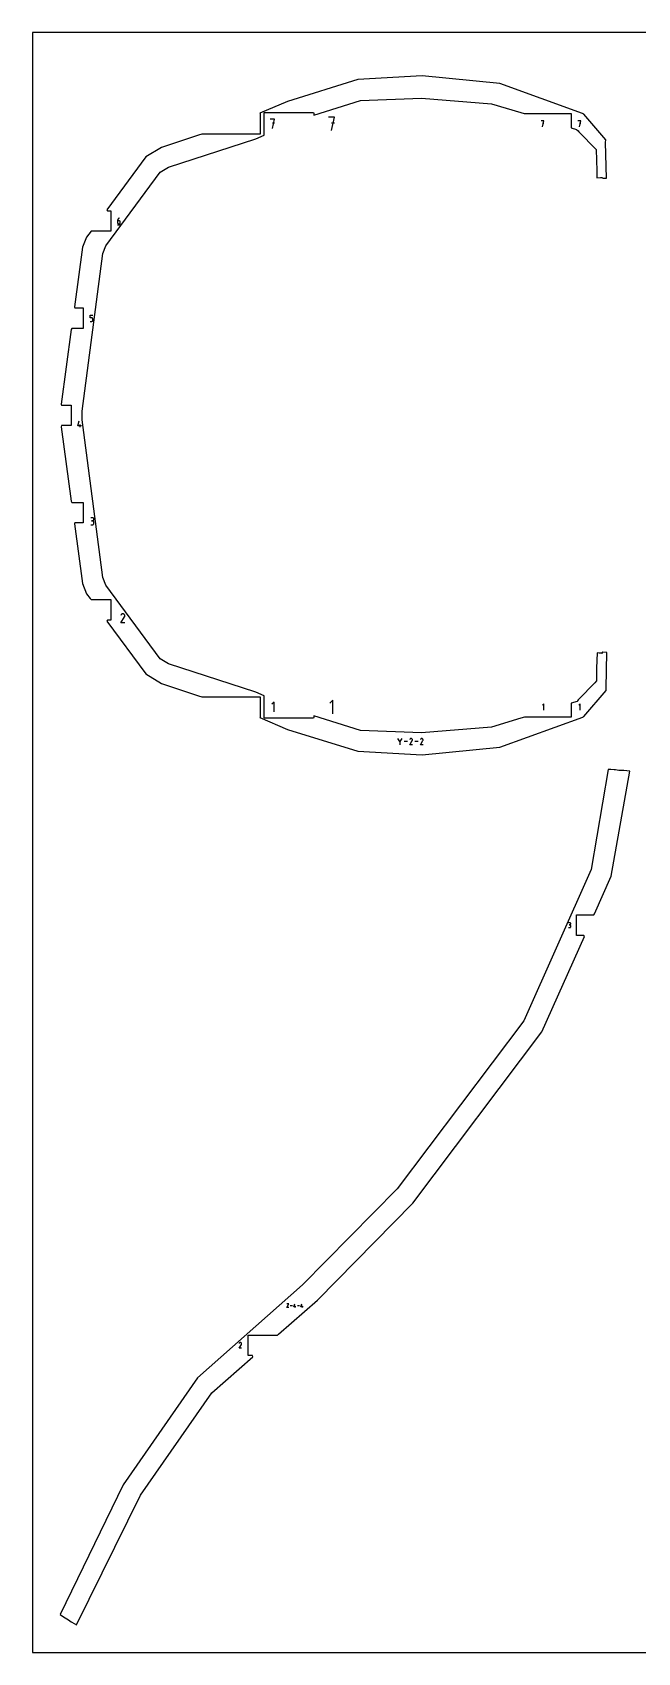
# Model space of a CAD drawing. Extents: x 0 to 40, y 0 to 40.
# Drawn here: x 0 to 14.95, y 0 to 40 of the extents above; entities that cross this region are included whole.
import ezdxf

# ---------------------------------------------------------------- set-up
doc = ezdxf.new("R2010")
doc.units = 0

msp = doc.modelspace()

# ---------------------------------------------------------------- linework, layer by layer
at = {"layer": 'annotation', "color": 1}
for p, q in [((5.97828, 37.858933), (5.875044, 37.858933)), ((5.92667, 37.626779), (5.97828, 37.858933)), ((5.97828, 37.755551), (5.92667, 37.755551)), ((7.458156, 37.910445), (7.309105, 37.910445)), ((7.383641, 37.575266), (7.458156, 37.910445)), ((7.458156, 37.761185), (7.383641, 37.761185)), ((12.632339, 37.819258), (12.564389, 37.819258)), ((12.598369, 37.666454), (12.632339, 37.819258)), ((12.632339, 37.751212), (12.598369, 37.751212)), ((13.541445, 37.819205), (13.473543, 37.819205)), ((13.507499, 37.666507), (13.541445, 37.819205)), ((13.541445, 37.751206), (13.507499, 37.751206)), ((2.100318, 35.248915), (2.175804, 35.248915)), ((2.10526, 35.361732), (2.104517, 35.351528)), ((2.104517, 35.351528), (2.104517, 35.301349)), ((2.138042, 35.351528), (2.104517, 35.351528)), ((2.104517, 35.301349), (2.104517, 35.301349)), ((2.104517, 35.301349), (2.105058, 35.295319)), ((2.105058, 35.295319), (2.106619, 35.289641)), ((2.107426, 35.371537), (2.10526, 35.361732)), ((2.106619, 35.289641), (2.109102, 35.284413)), ((2.110927, 35.380819), (2.107426, 35.371537)), ((2.109102, 35.284413), (2.112413, 35.279729)), ((2.115671, 35.389459), (2.110927, 35.380819)), ((2.112413, 35.279729), (2.116457, 35.275683)), ((2.121568, 35.397334), (2.115671, 35.389459)), ((2.116457, 35.275683), (2.121137, 35.272371)), ((2.121137, 35.272371), (2.126358, 35.269887)), ((2.128527, 35.404323), (2.121568, 35.397334)), ((2.126358, 35.269887), (2.132025, 35.268328)), ((2.136458, 35.410304), (2.128527, 35.404323)), ((2.132025, 35.268328), (2.138042, 35.267787)), ((2.145271, 35.415156), (2.136458, 35.410304)), ((2.144072, 35.35099), (2.138042, 35.351528)), ((2.138042, 35.267787), (2.144072, 35.268328)), ((2.138042, 35.267787), (2.138042, 35.267787)), ((2.149745, 35.349438), (2.144072, 35.35099)), ((2.144072, 35.268328), (2.149745, 35.269887)), ((2.154875, 35.418757), (2.145271, 35.415156)), ((2.154968, 35.346966), (2.149745, 35.349438)), ((2.149745, 35.269887), (2.154968, 35.272371)), ((2.154875, 35.418757), (2.154875, 35.418757)), ((2.159647, 35.343667), (2.154968, 35.346966)), ((2.154968, 35.272371), (2.159647, 35.275683)), ((2.163686, 35.339635), (2.159647, 35.343667)), ((2.159647, 35.275683), (2.163686, 35.279729)), ((2.166993, 35.334964), (2.163686, 35.339635)), ((2.163686, 35.279729), (2.166993, 35.284413)), ((2.169471, 35.329747), (2.166993, 35.334964)), ((2.166993, 35.284413), (2.169471, 35.289641)), ((2.171027, 35.324078), (2.169471, 35.329747)), ((2.169471, 35.289641), (2.171027, 35.295319)), ((2.171567, 35.31805), (2.171027, 35.324078)), ((2.171027, 35.295319), (2.171567, 35.301349)), ((2.171567, 35.301349), (2.171567, 35.31805)), ((2.171567, 35.31805), (2.171567, 35.31805)), ((1.42675, 32.952294), (1.42675, 33.022372)), ((1.42675, 33.022372), (1.496641, 33.022372)), ((1.461695, 32.952294), (1.42675, 32.952294)), ((1.42675, 32.865004), (1.461695, 32.865004)), ((1.46797, 32.951733), (1.461695, 32.952294)), ((1.461695, 32.865004), (1.467967, 32.865568)), ((1.461695, 32.865004), (1.461695, 32.865004)), ((1.467967, 32.865568), (1.473874, 32.867194)), ((1.473878, 32.950115), (1.46797, 32.951733)), ((1.473874, 32.867194), (1.479317, 32.869782)), ((1.479321, 32.947538), (1.473878, 32.950115)), ((1.479317, 32.869782), (1.484196, 32.873235)), ((1.4842, 32.9441), (1.479321, 32.947538)), ((1.484196, 32.873235), (1.48841, 32.877452)), ((1.488414, 32.939897), (1.4842, 32.9441)), ((1.48841, 32.877452), (1.491862, 32.882335)), ((1.491864, 32.935028), (1.488414, 32.939897)), ((1.491862, 32.882335), (1.49445, 32.887785)), ((1.494452, 32.92959), (1.491864, 32.935028)), ((1.49445, 32.887785), (1.496077, 32.893702)), ((1.496077, 32.923681), (1.494452, 32.92959)), ((1.496641, 32.917397), (1.496077, 32.923681)), ((1.496077, 32.893702), (1.496641, 32.899989)), ((1.496641, 32.899989), (1.496641, 32.917397)), ((1.496641, 32.917397), (1.496641, 32.917397)), ((1.122531, 30.288405), (1.157427, 30.410787)), ((1.209909, 30.288405), (1.122531, 30.288405)), ((1.183717, 30.253421), (1.183717, 30.323311)), ((1.48206, 28.01915), (1.443496, 28.01915)), ((1.488996, 28.018527), (1.48206, 28.01915)), ((1.495522, 28.016733), (1.488996, 28.018527)), ((1.50153, 28.013878), (1.495522, 28.016733)), ((1.506912, 28.010072), (1.50153, 28.013878)), ((1.511559, 28.005425), (1.506912, 28.010072)), ((1.515362, 28.000048), (1.511559, 28.005425)), ((1.518213, 27.994052), (1.515362, 28.000048)), ((1.443496, 27.845694), (1.48206, 27.845694)), ((1.48206, 27.942022), (1.462751, 27.942022)), ((1.462751, 27.942022), (1.48206, 27.942022)), ((1.48206, 27.942022), (1.488996, 27.942645)), ((1.488996, 27.9414), (1.48206, 27.942022)), ((1.48206, 27.942022), (1.48206, 27.942022)), ((1.48206, 27.845694), (1.488996, 27.846317)), ((1.48206, 27.845694), (1.48206, 27.845694)), ((1.488996, 27.942645), (1.495522, 27.94444)), ((1.495522, 27.939606), (1.488996, 27.9414)), ((1.488996, 27.846317), (1.495522, 27.84811)), ((1.495522, 27.94444), (1.50153, 27.947298)), ((1.50153, 27.93675), (1.495522, 27.939606)), ((1.495522, 27.84811), (1.50153, 27.850964)), ((1.50153, 27.947298), (1.506912, 27.95111)), ((1.506912, 27.932944), (1.50153, 27.93675)), ((1.50153, 27.850964), (1.506912, 27.854769)), ((1.506912, 27.95111), (1.511559, 27.955765)), ((1.511559, 27.928298), (1.506912, 27.932944)), ((1.506912, 27.854769), (1.511559, 27.859415)), ((1.511559, 27.955765), (1.515362, 27.961156)), ((1.515362, 27.922921), (1.511559, 27.928298)), ((1.511559, 27.859415), (1.515362, 27.864791)), ((1.515362, 27.961156), (1.518213, 27.967171)), ((1.518213, 27.916924), (1.515362, 27.922921)), ((1.515362, 27.864791), (1.518213, 27.870788)), ((1.520003, 27.987546), (1.518213, 27.994052)), ((1.518213, 27.967171), (1.520003, 27.973703)), ((1.520003, 27.910418), (1.518213, 27.916924)), ((1.518213, 27.870788), (1.520003, 27.877296)), ((1.520624, 27.98064), (1.520003, 27.987546)), ((1.520003, 27.973703), (1.520624, 27.98064)), ((1.520624, 27.903513), (1.520003, 27.910418)), ((1.520003, 27.877296), (1.520624, 27.884204)), ((1.520624, 27.98064), (1.520624, 27.98064)), ((1.520624, 27.884204), (1.520624, 27.903513)), ((1.520624, 27.903513), (1.520624, 27.903513)), ((2.18825, 25.620763), (2.181663, 25.608127)), ((2.193478, 25.628175), (2.18825, 25.620763)), ((2.19975, 25.634363), (2.193478, 25.628175)), ((2.206875, 25.639277), (2.19975, 25.634363)), ((2.214663, 25.642866), (2.206875, 25.639277)), ((2.222923, 25.645082), (2.214663, 25.642866)), ((2.231465, 25.645875), (2.222923, 25.645082)), ((2.240097, 25.645196), (2.231465, 25.645875)), ((2.248629, 25.642994), (2.240097, 25.645196)), ((2.25687, 25.639221), (2.248629, 25.642994)), ((2.264241, 25.633987), (2.25687, 25.639221)), ((2.25687, 25.639221), (2.25687, 25.639221)), ((2.270404, 25.627706), (2.264241, 25.633987)), ((2.275303, 25.620571), (2.270404, 25.627706)), ((2.278886, 25.612775), (2.275303, 25.620571)), ((2.281096, 25.604509), (2.278886, 25.612775)), ((2.281879, 25.595966), (2.281096, 25.604509)), ((2.181522, 25.41999), (2.274223, 25.569227)), ((2.281844, 25.41999), (2.181522, 25.41999)), ((2.274223, 25.569227), (2.274334, 25.569364)), ((2.274223, 25.569227), (2.274223, 25.569227)), ((2.274334, 25.569364), (2.27444, 25.569503)), ((2.27444, 25.569503), (2.274543, 25.569643)), ((2.274543, 25.569643), (2.274642, 25.569788)), ((2.274642, 25.569788), (2.274739, 25.569936)), ((2.274739, 25.569936), (2.274834, 25.570091)), ((2.274834, 25.570091), (2.274928, 25.570253)), ((2.274928, 25.570253), (2.275022, 25.570422)), ((2.275022, 25.570422), (2.275116, 25.570601)), ((2.275116, 25.570601), (2.278943, 25.57882)), ((2.275116, 25.570601), (2.275116, 25.570601)), ((2.278943, 25.57882), (2.281179, 25.587339)), ((2.281179, 25.587339), (2.281879, 25.595966)), ((5.968276, 23.467168), (5.914114, 23.41299)), ((5.968276, 23.223536), (5.968276, 23.467168)), ((7.420907, 23.512942), (7.346392, 23.438406)), ((7.420907, 23.177762), (7.420907, 23.512942)), ((12.629435, 23.425287), (12.593894, 23.389736)), ((12.629435, 23.265417), (12.629435, 23.425287)), ((13.526196, 23.420264), (13.492889, 23.386947)), ((13.526196, 23.270441), (13.526196, 23.420264)), ((9.072797, 22.492728), (9.022474, 22.565502)), ((9.123111, 22.565502), (9.072797, 22.492728)), ((9.072797, 22.498584), (9.072797, 22.414626)), ((9.262196, 22.490064), (9.179705, 22.490064)), ((9.318768, 22.41463), (9.380681, 22.514302)), ((9.385771, 22.41463), (9.318768, 22.41463)), ((9.323262, 22.548722), (9.318863, 22.540282)), ((9.326753, 22.553672), (9.323262, 22.548722)), ((9.330942, 22.557805), (9.326753, 22.553672)), ((9.335701, 22.561087), (9.330942, 22.557805)), ((9.340903, 22.563484), (9.335701, 22.561087)), ((9.346419, 22.564964), (9.340903, 22.563484)), ((9.352124, 22.565494), (9.346419, 22.564964)), ((9.357889, 22.56504), (9.352124, 22.565494)), ((9.363588, 22.56357), (9.357889, 22.56504)), ((9.369092, 22.56105), (9.363588, 22.56357)), ((9.374014, 22.557554), (9.369092, 22.56105)), ((9.369092, 22.56105), (9.369092, 22.56105)), ((9.37813, 22.553359), (9.374014, 22.557554)), ((9.381403, 22.548594), (9.37813, 22.553359)), ((9.380681, 22.514302), (9.380755, 22.514394)), ((9.380681, 22.514302), (9.380681, 22.514302)), ((9.380755, 22.514394), (9.380826, 22.514486)), ((9.380826, 22.514486), (9.380895, 22.51458)), ((9.380895, 22.51458), (9.380961, 22.514676)), ((9.380961, 22.514676), (9.381026, 22.514776)), ((9.381026, 22.514776), (9.381089, 22.514879)), ((9.381089, 22.514879), (9.381152, 22.514987)), ((9.381152, 22.514987), (9.381215, 22.5151)), ((9.381215, 22.5151), (9.381277, 22.51522)), ((9.381277, 22.51522), (9.383834, 22.520709)), ((9.381277, 22.51522), (9.381277, 22.51522)), ((9.383795, 22.543387), (9.381403, 22.548594)), ((9.385271, 22.537866), (9.383795, 22.543387)), ((9.383834, 22.520709), (9.385327, 22.526398)), ((9.385794, 22.53216), (9.385271, 22.537866)), ((9.385327, 22.526398), (9.385794, 22.53216)), ((9.524863, 22.490064), (9.442372, 22.490064)), ((9.581435, 22.41463), (9.643348, 22.514302)), ((9.648438, 22.41463), (9.581435, 22.41463)), ((9.585929, 22.548722), (9.58153, 22.540282)), ((9.58942, 22.553672), (9.585929, 22.548722)), ((9.593609, 22.557805), (9.58942, 22.553672)), ((9.598368, 22.561087), (9.593609, 22.557805)), ((9.60357, 22.563484), (9.598368, 22.561087)), ((9.609086, 22.564964), (9.60357, 22.563484)), ((9.614791, 22.565494), (9.609086, 22.564964)), ((9.620556, 22.56504), (9.614791, 22.565494)), ((9.626255, 22.56357), (9.620556, 22.56504)), ((9.631759, 22.56105), (9.626255, 22.56357)), ((9.636681, 22.557554), (9.631759, 22.56105)), ((9.631759, 22.56105), (9.631759, 22.56105)), ((9.640797, 22.553359), (9.636681, 22.557554)), ((9.64407, 22.548594), (9.640797, 22.553359)), ((9.643348, 22.514302), (9.643422, 22.514394)), ((9.643348, 22.514302), (9.643348, 22.514302)), ((9.643422, 22.514394), (9.643493, 22.514486)), ((9.643493, 22.514486), (9.643562, 22.51458)), ((9.643562, 22.51458), (9.643628, 22.514676)), ((9.643628, 22.514676), (9.643693, 22.514776)), ((9.643693, 22.514776), (9.643756, 22.514879)), ((9.643756, 22.514879), (9.643819, 22.514987)), ((9.643819, 22.514987), (9.643882, 22.5151)), ((9.643882, 22.5151), (9.643944, 22.51522)), ((9.643944, 22.51522), (9.646501, 22.520709)), ((9.643944, 22.51522), (9.643944, 22.51522)), ((9.646462, 22.543387), (9.64407, 22.548594)), ((9.647938, 22.537866), (9.646462, 22.543387)), ((9.646501, 22.520709), (9.647994, 22.526398)), ((9.648461, 22.53216), (9.647938, 22.537866)), ((9.647994, 22.526398), (9.648461, 22.53216)), ((13.268718, 18.020398), (13.24171, 18.020398)), ((13.273575, 18.019962), (13.268718, 18.020398)), ((13.278145, 18.018705), (13.273575, 18.019962)), ((13.282353, 18.016706), (13.278145, 18.018705)), ((13.286122, 18.01404), (13.282353, 18.016706)), ((13.289376, 18.010786), (13.286122, 18.01404)), ((13.29204, 18.007021), (13.289376, 18.010786)), ((13.294036, 18.002821), (13.29204, 18.007021)), ((13.29529, 17.998265), (13.294036, 18.002821)), ((13.24171, 17.898923), (13.268718, 17.898923)), ((13.268718, 17.966383), (13.255195, 17.966383)), ((13.255195, 17.966383), (13.268718, 17.966383)), ((13.268718, 17.966383), (13.273575, 17.96682)), ((13.273575, 17.965947), (13.268718, 17.966383)), ((13.268718, 17.966383), (13.268718, 17.966383)), ((13.268718, 17.898923), (13.273575, 17.899358)), ((13.268718, 17.898923), (13.268718, 17.898923)), ((13.273575, 17.96682), (13.278145, 17.968077)), ((13.278145, 17.964691), (13.273575, 17.965947)), ((13.273575, 17.899358), (13.278145, 17.900614)), ((13.278145, 17.968077), (13.282353, 17.970078)), ((13.282353, 17.962691), (13.278145, 17.964691)), ((13.278145, 17.900614), (13.282353, 17.902613)), ((13.282353, 17.970078), (13.286122, 17.972748)), ((13.286122, 17.960026), (13.282353, 17.962691)), ((13.282353, 17.902613), (13.286122, 17.905278)), ((13.286122, 17.972748), (13.289376, 17.976008)), ((13.289376, 17.956772), (13.286122, 17.960026)), ((13.286122, 17.905278), (13.289376, 17.908531)), ((13.289376, 17.976008), (13.29204, 17.979783)), ((13.29204, 17.953006), (13.289376, 17.956772)), ((13.289376, 17.908531), (13.29204, 17.912296)), ((13.29204, 17.979783), (13.294036, 17.983996)), ((13.294036, 17.948807), (13.29204, 17.953006)), ((13.29204, 17.912296), (13.294036, 17.916496)), ((13.294036, 17.983996), (13.29529, 17.98857)), ((13.29529, 17.94425), (13.294036, 17.948807)), ((13.294036, 17.916496), (13.29529, 17.921054)), ((13.295725, 17.993429), (13.29529, 17.998265)), ((13.29529, 17.98857), (13.295725, 17.993429)), ((13.295725, 17.939414), (13.29529, 17.94425)), ((13.29529, 17.921054), (13.295725, 17.925892)), ((13.295725, 17.993429), (13.295725, 17.993429)), ((13.295725, 17.925892), (13.295725, 17.939414)), ((13.295725, 17.939414), (13.295725, 17.939414)), ((6.280123, 8.51743), (6.332898, 8.612476)), ((6.332898, 8.612476), (6.280123, 8.612476)), ((6.332898, 8.51743), (6.280123, 8.51743)), ((6.420518, 8.564953), (6.368549, 8.564953)), ((6.456152, 8.53856), (6.477228, 8.612476)), ((6.508926, 8.53856), (6.456152, 8.53856)), ((6.493107, 8.51743), (6.493107, 8.559642)), ((6.596547, 8.564953), (6.544577, 8.564953)), ((6.63218, 8.53856), (6.653257, 8.612476)), ((6.684955, 8.53856), (6.63218, 8.53856)), ((6.669135, 8.51743), (6.669135, 8.559642)), ((5.10358, 7.513242), (5.161836, 7.607027)), ((5.107808, 7.639414), (5.103669, 7.631473)), ((5.111093, 7.644072), (5.107808, 7.639414)), ((5.115035, 7.64796), (5.111093, 7.644072)), ((5.119512, 7.651048), (5.115035, 7.64796)), ((5.124407, 7.653304), (5.119512, 7.651048)), ((5.129598, 7.654697), (5.124407, 7.653304)), ((5.134965, 7.655195), (5.129598, 7.654697)), ((5.14039, 7.654768), (5.134965, 7.655195)), ((5.145752, 7.653384), (5.14039, 7.654768)), ((5.150931, 7.651013), (5.145752, 7.653384)), ((5.155563, 7.647724), (5.150931, 7.651013)), ((5.150931, 7.651013), (5.150931, 7.651013)), ((5.159436, 7.643777), (5.155563, 7.647724)), ((5.162515, 7.639293), (5.159436, 7.643777)), ((5.161836, 7.607027), (5.161906, 7.607113)), ((5.161836, 7.607027), (5.161836, 7.607027)), ((5.161906, 7.607113), (5.161972, 7.6072)), ((5.161972, 7.6072), (5.162037, 7.607289)), ((5.162037, 7.607289), (5.162099, 7.607379)), ((5.162099, 7.607379), (5.16216, 7.607473)), ((5.16216, 7.607473), (5.16222, 7.60757)), ((5.16222, 7.60757), (5.162279, 7.607672)), ((5.162279, 7.607672), (5.162338, 7.607778)), ((5.162338, 7.607778), (5.162397, 7.607891)), ((5.162397, 7.607891), (5.164802, 7.613055)), ((5.162397, 7.607891), (5.162397, 7.607891)), ((5.164766, 7.634394), (5.162515, 7.639293)), ((5.166155, 7.629199), (5.164766, 7.634394)), ((5.164802, 7.613055), (5.166207, 7.618409)), ((5.166647, 7.62383), (5.166155, 7.629199)), ((5.166207, 7.618409), (5.166647, 7.62383)), ((5.166625, 7.513242), (5.10358, 7.513242))]:
    msp.add_line(p, q, dxfattribs=at)
at = {"layer": 'boundary', "color": 5}
for p, q in [((8.038799, 38.836726), (6.297999, 38.297306)), ((9.623763, 38.924751), (8.038799, 38.836726)), ((11.543414, 38.736449), (9.623763, 38.924751)), ((13.587425, 37.998948), (11.543414, 38.736449)), ((6.297999, 38.297306), (5.619265, 38.00476)), ((5.619265, 38.00476), (5.623806, 37.995156)), ((5.723997, 37.464056), (5.723997, 38.021656)), ((5.723997, 38.021656), (6.939479, 38.021656)), ((6.939479, 38.021656), (6.952009, 37.995156)), ((6.952009, 37.958825), (8.099625, 38.319532)), ((8.099625, 38.319532), (9.607545, 38.378336)), ((9.607545, 38.378336), (11.338487, 38.23982)), ((11.338487, 38.23982), (12.061165, 38.021656)), ((12.061165, 38.021656), (12.148947, 37.995156)), ((5.623806, 37.995156), (5.623806, 37.490556)), ((6.952009, 37.995156), (6.952009, 37.958825)), ((12.148947, 37.995156), (12.315411, 37.995156)), ((12.315411, 37.995156), (12.394684, 37.995156)), ((12.394684, 37.995156), (13.303946, 37.995156)), ((13.303946, 37.995156), (13.303946, 37.646482)), ((13.303946, 37.646482), (13.439593, 37.605533)), ((13.439593, 37.605533), (13.476723, 37.567554)), ((13.598569, 37.992492), (13.587425, 37.998948)), ((13.602784, 37.99332), (13.598569, 37.992492)), ((13.614921, 37.979164), (13.602784, 37.99332)), ((14.159157, 37.344122), (13.614921, 37.979164)), ((4.101273, 37.464056), (3.190393, 37.160517)), ((3.362039, 36.673198), (5.518473, 37.372857)), ((4.180796, 37.490556), (4.101273, 37.464056)), ((5.623806, 37.490556), (4.180796, 37.490556)), ((5.518473, 37.372857), (5.723997, 37.464056)), ((13.476723, 37.567554), (13.497635, 37.546055)), ((13.497635, 37.546055), (13.922567, 37.107919)), ((14.157442, 37.281272), (14.159157, 37.344122)), ((14.174199, 36.402671), (14.157442, 37.281272)), ((2.804461, 36.925251), (1.840661, 35.622072)), ((3.190393, 37.160517), (2.804461, 36.925251)), ((13.922567, 37.107919), (13.936907, 36.579262)), ((1.813861, 34.732562), (3.15599, 36.550924)), ((3.15599, 36.550924), (3.362039, 36.673198)), ((13.936907, 36.579262), (13.941474, 36.408002)), ((13.941474, 36.408002), (14.034007, 36.414804)), ((14.034007, 36.414804), (14.070286, 36.41628)), ((14.070286, 36.41628), (14.073932, 36.406527)), ((14.073932, 36.406527), (14.077164, 36.406109)), ((14.077164, 36.406109), (14.093037, 36.40415)), ((14.093037, 36.40415), (14.174199, 36.402671)), ((1.840661, 35.622072), (1.853191, 35.595572)), ((1.853191, 35.595572), (1.936648, 35.595572)), ((1.936648, 35.595572), (1.936648, 35.090972)), ((1.34033, 34.945562), (1.239447, 34.694789)), ((1.447872, 35.090972), (1.34033, 34.945562)), ((1.936648, 35.090972), (1.447872, 35.090972)), ((1.239447, 34.694789), (1.037918, 33.222488)), ((1.233277, 30.651746), (1.738496, 34.543341)), ((1.738496, 34.543341), (1.813861, 34.732562)), ((1.037918, 33.222488), (1.050448, 33.195988)), ((1.050448, 33.195988), (1.252305, 33.195988)), ((1.252305, 33.195988), (1.252305, 32.691388)), ((0.961593, 32.664888), (0.709462, 30.822904)), ((0.974123, 32.691388), (0.961593, 32.664888)), ((1.252305, 32.691388), (0.974123, 32.691388)), ((0.709462, 30.822904), (0.721992, 30.796404)), ((0.721992, 30.796404), (0.956831, 30.796404)), ((0.956831, 30.796404), (0.956831, 30.291804)), ((1.228295, 30.544116), (1.233277, 30.651746)), ((1.228357, 30.542782), (1.228295, 30.544116)), ((1.233277, 30.436451), (1.228357, 30.542782)), ((1.738496, 26.544864), (1.233277, 30.436451)), ((0.72199, 30.291804), (0.70946, 30.265304)), ((0.70946, 30.265304), (0.961592, 28.42332)), ((0.956831, 30.291804), (0.72199, 30.291804)), ((0.961592, 28.42332), (0.974122, 28.39682)), ((0.974122, 28.39682), (1.252304, 28.39682)), ((1.252304, 28.39682), (1.252304, 27.89222)), ((1.050447, 27.89222), (1.037917, 27.86572)), ((1.037917, 27.86572), (1.239447, 26.393417)), ((1.252304, 27.89222), (1.050447, 27.89222)), ((1.813861, 26.355646), (1.738496, 26.544864)), ((1.239447, 26.393417), (1.34033, 26.142647)), ((1.34033, 26.142647), (1.428274, 26.023736)), ((1.428274, 26.023736), (1.447872, 25.997236)), ((3.156004, 24.537276), (1.813861, 26.355646)), ((1.447872, 25.997236), (1.93665, 25.997236)), ((1.93665, 25.997236), (1.93665, 25.492636)), ((1.853192, 25.492636), (1.840662, 25.466136)), ((1.840662, 25.466136), (2.804468, 24.162953)), ((1.93665, 25.492636), (1.853192, 25.492636)), ((3.362049, 24.415004), (3.156004, 24.537276)), ((5.518508, 23.715341), (3.362049, 24.415004)), ((13.944052, 24.682841), (13.933957, 24.304268)), ((14.001034, 24.678343), (13.944052, 24.682841)), ((14.054301, 24.675662), (14.001034, 24.678343)), ((14.074053, 24.670049), (14.054301, 24.675662)), ((14.07807, 24.697142), (14.068602, 24.69635)), ((14.068602, 24.69635), (14.074053, 24.670049)), ((14.186366, 24.694354), (14.07807, 24.697142)), ((14.16968, 23.813255), (14.186366, 24.694354)), ((2.804468, 24.162953), (3.190398, 23.927688)), ((13.933957, 24.304268), (13.927275, 23.987344)), ((3.190398, 23.927688), (4.101512, 23.624152)), ((4.101512, 23.624152), (4.181056, 23.597652)), ((5.724005, 23.624152), (5.518508, 23.715341)), ((5.724005, 23.066552), (5.724005, 23.624152)), ((13.887116, 23.944622), (13.493554, 23.538577)), ((13.619203, 23.112888), (14.166853, 23.751369)), ((13.927275, 23.987344), (13.887116, 23.944622)), ((14.166853, 23.751369), (14.16968, 23.813255)), ((4.181056, 23.597652), (5.623978, 23.597652)), ((5.623978, 23.597652), (5.623978, 23.093052)), ((13.451977, 23.482593), (13.309578, 23.439862)), ((13.309578, 23.439862), (13.309578, 23.093052)), ((13.463836, 23.501463), (13.451977, 23.482593)), ((13.475774, 23.520457), (13.463836, 23.501463)), ((13.493554, 23.538577), (13.475774, 23.520457)), ((5.623978, 23.093052), (5.619515, 23.083612)), ((5.619515, 23.083612), (6.298488, 22.790908)), ((6.939476, 23.066552), (5.724005, 23.066552)), ((6.952006, 23.093052), (6.939476, 23.066552)), ((8.099629, 22.768674), (6.952006, 23.129382)), ((6.952006, 23.129382), (6.952006, 23.093052)), ((11.338484, 22.848387), (9.607545, 22.709871)), ((12.06552, 23.066552), (11.338484, 22.848387)), ((11.543018, 22.351851), (13.596012, 23.094667)), ((12.153832, 23.093052), (12.06552, 23.066552)), ((12.257124, 23.093052), (12.153832, 23.093052)), ((12.399143, 23.093052), (12.257124, 23.093052)), ((13.309578, 23.093052), (12.399143, 23.093052)), ((13.596012, 23.094667), (13.602267, 23.098918)), ((13.602267, 23.098918), (13.602399, 23.098848)), ((13.602399, 23.098848), (13.619203, 23.112888)), ((6.298488, 22.790908), (8.039116, 22.251619)), ((9.607545, 22.709871), (8.099629, 22.768674)), ((8.039116, 22.251619), (9.623749, 22.163501)), ((9.623749, 22.163501), (11.543018, 22.351851)), ((14.220173, 21.805237), (13.800304, 19.33018)), ((14.220228, 21.805706), (14.220162, 21.806001)), ((14.220162, 21.806001), (14.220173, 21.805237)), ((14.287745, 21.799769), (14.220228, 21.805706)), ((14.37016, 21.794067), (14.287745, 21.799769)), ((14.294753, 19.166613), (14.753511, 21.763488)), ((14.370284, 21.793702), (14.37016, 21.794067)), ((14.37032, 21.793598), (14.370284, 21.793702)), ((14.370349, 21.793519), (14.37032, 21.793598)), ((14.371224, 21.793144), (14.370349, 21.793519)), ((14.398643, 21.789971), (14.371224, 21.793144)), ((14.485905, 21.780714), (14.398643, 21.789971)), ((14.603245, 21.774996), (14.485905, 21.780714)), ((14.603443, 21.775168), (14.603245, 21.774996)), ((14.603477, 21.775137), (14.603443, 21.775168)), ((14.603503, 21.775084), (14.603477, 21.775137)), ((14.753504, 21.763729), (14.603503, 21.775084)), ((14.753511, 21.763488), (14.753504, 21.763729)), ((13.800304, 19.33018), (12.139734, 15.600418)), ((13.880401, 18.238529), (14.294753, 19.166613)), ((13.433458, 17.707429), (13.433458, 18.212029)), ((13.433458, 18.212029), (13.867871, 18.212029)), ((13.867871, 18.212029), (13.880401, 18.238529)), ((12.579267, 15.324188), (13.631455, 17.680929)), ((13.618925, 17.707429), (13.433458, 17.707429)), ((13.631455, 17.680929), (13.618925, 17.707429)), ((12.139734, 15.600418), (9.009521, 11.450622)), ((9.398097, 11.097142), (12.579267, 15.324188)), ((9.009521, 11.450622), (6.672423, 9.082757)), ((7.037752, 8.702069), (9.398097, 11.097142)), ((6.672423, 9.082757), (4.07563, 6.783965)), ((6.081214, 7.863021), (7.037752, 8.702069)), ((5.325264, 7.331921), (5.325264, 7.836521)), ((5.325264, 7.836521), (6.051003, 7.836521)), ((6.051003, 7.836521), (6.081214, 7.863021)), ((4.429288, 6.413997), (5.445535, 7.305421)), ((5.433005, 7.331921), (5.325264, 7.331921)), ((5.445535, 7.305421), (5.433005, 7.331921)), ((4.07563, 6.783965), (2.241761, 4.138474)), ((2.668214, 3.888983), (4.429288, 6.413997)), ((2.241761, 4.138474), (0.687177, 0.943443)), ((1.086125, 0.686846), (2.668214, 3.888983)), ((0.687011, 0.943263), (0.68675, 0.942975)), ((0.68675, 0.942975), (0.795651, 0.864849)), ((0.687161, 0.943389), (0.687011, 0.943263)), ((0.687177, 0.943443), (0.687161, 0.943389)), ((0.795651, 0.864849), (0.795903, 0.865012)), ((0.795903, 0.865012), (0.795991, 0.865069)), ((0.795991, 0.865069), (0.796083, 0.864978)), ((0.796083, 0.864978), (0.811015, 0.857438)), ((0.811015, 0.857438), (0.892917, 0.809894)), ((0.892917, 0.809894), (0.895007, 0.808124)), ((0.895007, 0.808124), (0.958491, 0.762971)), ((0.958491, 0.762971), (0.970196, 0.753157)), ((0.970196, 0.753157), (0.970331, 0.753105)), ((0.970331, 0.753105), (0.970478, 0.753181)), ((0.970478, 0.753181), (1.086026, 0.68675)), ((1.086026, 0.68675), (1.086076, 0.686802)), ((1.086076, 0.686802), (1.086125, 0.686846))]:
    msp.add_line(p, q, dxfattribs=at)
at = {"layer": 'frame', "color": 5}
for p, q in [((40, 40), (0, 40)), ((0, 40), (0, 0)), ((0, 0), (40, 0))]:
    msp.add_line(p, q, dxfattribs=at)

doc.saveas('drawing.dxf')
